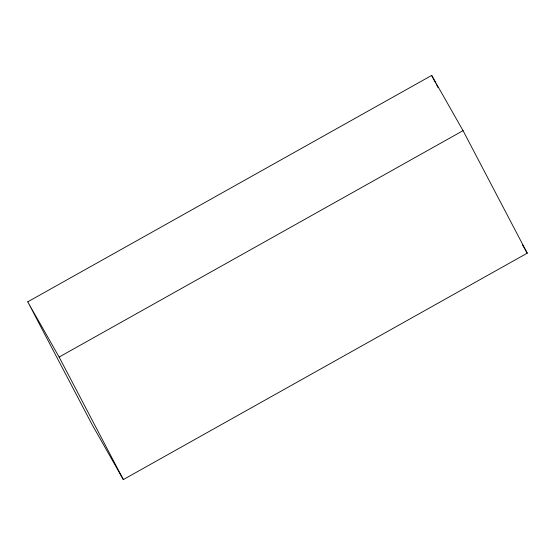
<?xml version="1.0" encoding="UTF-8"?>
<svg xmlns="http://www.w3.org/2000/svg" width="555" height="555" viewBox="0 0 555 555"><rect width="100%" height="100%" fill="white"/><g stroke="black" fill="none" stroke-linecap="round" stroke-linejoin="round"><path stroke-width="0.83" d="M27.75 301.83L431.672 75.424L463.043 130.654L527.25 253.17L123.328 479.575L91.957 424.346L27.75 301.83L59.121 357.059L123.328 479.575M59.121 357.059L463.043 130.654M522.588 244.963L527.25 253.17M431.672 75.424L435.682 83.084M436.487 84.617L438.089 87.676"/></g></svg>
